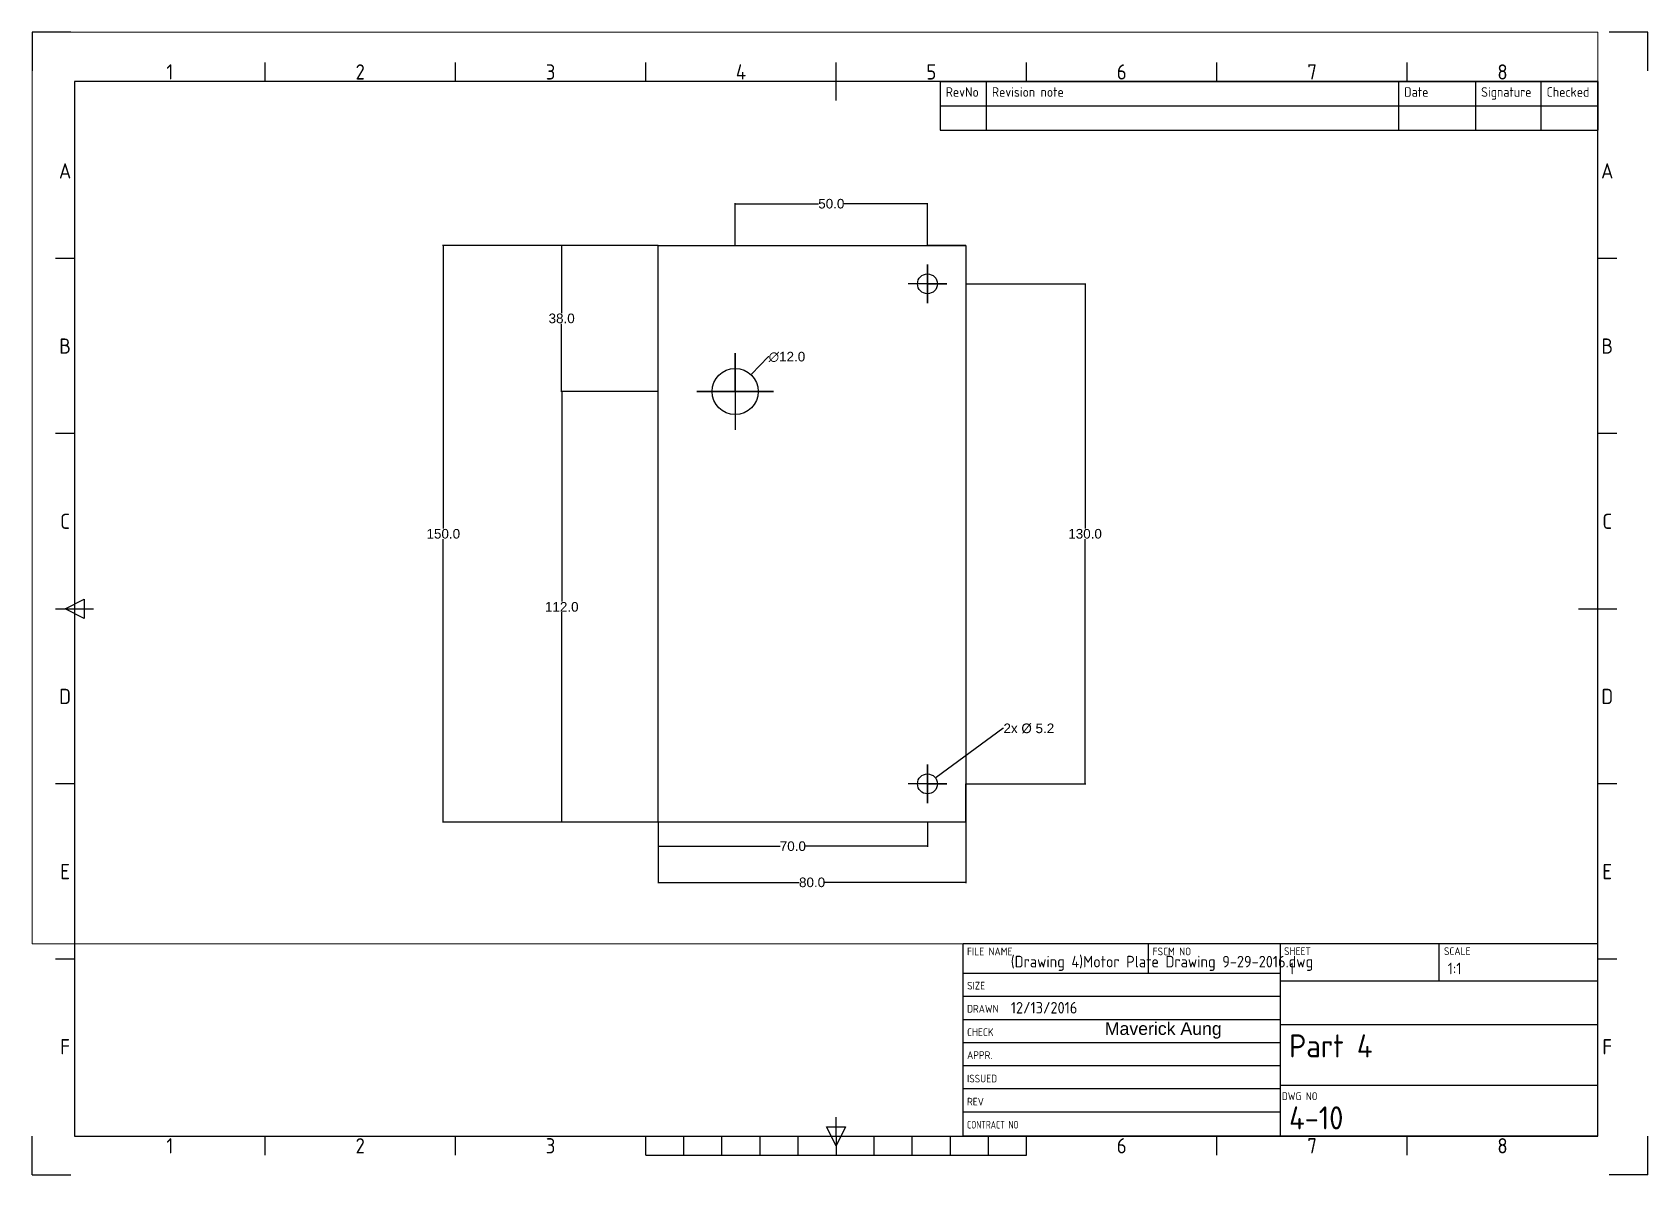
# Paper-space layout 'ISO A3 Title Block' of a CAD drawing. Header units: millimetres. Extents: x 0 to 420, y 0 to 297.
# The model-space entities are those that its viewports show. They can reach past a viewport. Long polylines and large blocks are cut down to what shows.
import ezdxf
from ezdxf.enums import TextEntityAlignment as Align

# ---------------------------------------------------------------- set-up
doc = ezdxf.new("R2010")
doc.units = ezdxf.units.MM
doc.header["$MEASUREMENT"] = 0
for name, color, linetype in [('Dimension', 10, 'Continuous'), ('Text', 58, 'Continuous'), ('Title Block', 7, 'Continuous')]:
    doc.layers.add(name, color=color, linetype=linetype)
doc.styles.add('ACISOTS', font='isocp.shx', dxfattribs={"height": 1})
doc.styles.add('ISO Proportional', font='isocp.shx')
doc.styles.get("Standard").update_dxf_attribs({"font": 'arial.ttf'})
doc.dimstyles.get("Standard").update_dxf_attribs({"dimtxt": 2.5, "dimasz": 0.18, "dimexe": 0.18, "dimexo": 0.0625, "dimgap": 0.09, "dimtad": 0, "dimtih": 1, "dimtoh": 1, "dimdec": 1, "dimzin": 0, "dimdsep": 46, "dimtxsty": 'Standard', "dimcen": 0.09, "dimadec": 0, "dimazin": 0, "dimtfac": 1, "dimtdec": 1, "dimtofl": 0, "dimtmove": 0, "dimatfit": 3, "dimfxl": 1, "dimtolj": 1, "dimtzin": 0, "dimarcsym": 0})

# ---------------------------------------------------------------- blocks, each defined once
blk = doc.blocks.new('*T11')
at = {"layer": 'Title Block', "color": 0, "lineweight": -2}
for p, q in [((0, 0), (12, 0)), ((0, 0), (0, -6.33)), ((12, 0), (119.19, 0)), ((12, 0), (12, -6.33)), ((119.19, 0), (139.19, 0)), ((119.19, 0), (119.19, -6.33)), ((139.19, 0), (156.21, 0)), ((139.19, 0), (139.19, -6.33)), ((156.21, 0), (171, 0)), ((156.21, 0), (156.21, -6.33)), ((171, 0), (171, -6.33)), ((0, -6.33), (12, -6.33)), ((0, -6.33), (0, -12.67)), ((12, -6.33), (119.19, -6.33)), ((12, -6.33), (12, -12.67)), ((119.19, -6.33), (139.19, -6.33)), ((119.19, -6.33), (119.19, -12.67)), ((139.19, -6.33), (156.21, -6.33)), ((139.19, -6.33), (139.19, -12.67)), ((156.21, -6.33), (171, -6.33)), ((156.21, -6.33), (156.21, -12.67)), ((171, -6.33), (171, -12.67)), ((0, -12.67), (12, -12.67)), ((12, -12.67), (119.19, -12.67)), ((119.19, -12.67), (139.19, -12.67)), ((139.19, -12.67), (156.21, -12.67)), ((156.21, -12.67), (171, -12.67))]:
    blk.add_line(p, q, dxfattribs=at)
at = {"layer": 'Title Block', "color": 0, "char_height": 2.5, "attachment_point": 1, "style": 'ISO Proportional'}
for s, insert, width in [('RevNo', (1.5, -1.5), 9), ('Revision note', (13.5, -1.5), 104.1871), ('Date', (120.69, -1.5), 17), ('Signature', (140.69, -1.5), 14.0204), ('Checked', (157.71, -1.5), 11.7925)]:
    blk.add_mtext(s, dxfattribs=dict(at, insert=insert, width=width))
blk = doc.blocks.new('Title Block')
at = {"layer": 'Title Block'}
for p, q in [((0, 297), (0, 287)), ((10, 297), (0, 297)), ((420, 297), (410, 297)), ((420, 287), (420, 297)), ((60.5, 284.23), (60.5, 289.18)), ((110, 284.23), (110, 289.18)), ((159.5, 284.23), (159.5, 289.18)), ((209, 279.28), (209, 289.18)), ((258.5, 284.23), (258.5, 289.18)), ((308, 284.23), (308, 289.18)), ((357.5, 284.23), (357.5, 289.18)), ((407, 284.23), (11, 284.23)), ((11, 284.23), (11, 10)), ((407, 10), (407, 284.23)), ((11, 238.19), (6.05, 238.19)), ((411.95, 238.19), (407, 238.19)), ((11, 192.66), (6.05, 192.66)), ((411.95, 192.66), (407, 192.66)), ((6.05, 147.12), (15.95, 147.12)), ((8.52, 147.12), (13.47, 149.59)), ((13.47, 144.64), (8.52, 147.12)), ((13.47, 149.59), (13.47, 144.64)), ((402.05, 147.12), (411.95, 147.12)), ((11, 101.58), (6.05, 101.58)), ((411.95, 101.58), (407, 101.58)), ((407, 60), (242, 60)), ((242, 10), (242, 60)), ((290.14, 60), (290.14, 52.38)), ((324.5, 10), (324.5, 60)), ((365.75, 50.35), (365.75, 60)), ((407, 10), (407, 60)), ((11, 56.03), (6.05, 56.03)), ((411.95, 56.03), (407, 56.03)), ((242, 52.38), (324.5, 52.38)), ((242, 46.38), (324.5, 46.38)), ((407, 50.35), (324.5, 50.35)), ((242, 40.38), (324.5, 40.38)), ((324.5, 39.01), (407, 39.01)), ((242, 34.38), (324.5, 34.38)), ((242, 28.38), (324.5, 28.38)), ((242, 22.38), (324.5, 22.38)), ((324.5, 23.29), (407, 23.29)), ((209, 10), (209, 14.95)), ((242, 16.38), (324.5, 16.38)), ((0, 0), (0, 10)), ((11, 10), (407, 10)), ((60.5, 5.05), (60.5, 10)), ((110, 5.05), (110, 10)), ((159.5, 5.05), (159.5, 10)), ((169.4, 5.05), (169.4, 10)), ((179.3, 5.05), (179.3, 10)), ((189.2, 5.05), (189.2, 10)), ((199.1, 5.05), (199.1, 10)), ((206.53, 12.47), (211.47, 12.47)), ((209, 7.52), (206.53, 12.47)), ((211.47, 12.47), (209, 7.52)), ((209, 10), (209, 5.05)), ((218.9, 5.05), (218.9, 10)), ((228.8, 5.05), (228.8, 10)), ((238.7, 5.05), (238.7, 10)), ((407, 10), (242, 10)), ((248.6, 5.05), (248.6, 10)), ((258.5, 5.05), (258.5, 10)), ((308, 5.05), (308, 10)), ((357.5, 5.05), (357.5, 10)), ((420, 0), (420, 10)), ((159.5, 5.05), (258.5, 5.05)), ((0, 0), (10, 0)), ((420, 0), (410, 0))]:
    blk.add_line(p, q, dxfattribs=at)
blk.add_blockref('*T11', (236, 284.23))
at = {"layer": 'Title Block', "style": 'ISO Proportional'}
for s, p in [('1', (35.75, 286.7)), ('2', (85.25, 286.7)), ('3', (134.75, 286.7)), ('4', (184.25, 286.7)), ('5', (233.75, 286.7)), ('6', (283.25, 286.7)), ('7', (332.75, 286.7)), ('8', (382.25, 286.7)), ('A', (8.52, 260.96)), ('A', (409.48, 260.96)), ('B', (8.52, 215.43)), ('B', (409.48, 215.43)), ('C', (8.52, 169.88)), ('C', (409.48, 169.88)), ('D', (8.52, 124.34)), ('D', (409.48, 124.34)), ('E', (8.52, 78.8)), ('E', (409.48, 78.8)), ('F', (8.52, 33.27)), ('F', (409.48, 33.27)), ('1', (35.75, 7.52)), ('2', (85.25, 7.52)), ('3', (134.75, 7.52)), ('6', (283.25, 7.52)), ('7', (332.75, 7.52)), ('8', (382.25, 7.52))]:
    blk.add_text(s, height=3.96, dxfattribs=at).set_placement(p, align=Align.MIDDLE)
at = {"layer": 'Title Block', "lineweight": 25, "style": 'ACISOTS'}
for s, p in [('FILE NAME', (243.03, 57.04)), ('FSCM NO', (291.3, 57.04)), ('SHEET', (325.45, 57.11)), ('SCALE', (367.03, 57.11)), ('SIZE', (243.03, 48.14)), ('DRAWN', (243.03, 42.14)), ('CHECK', (243.03, 36.05)), ('APPR.', (243.03, 30.08)), ('ISSUED', (243.03, 23.99)), ('REV', (243.03, 17.99))]:
    blk.add_text(s, height=2, dxfattribs=at).set_placement(p)
at = {"layer": 'Title Block', "lineweight": 25, "style": 'ACISOTS', "width": 0.683519}
blk.add_text('CONTRACT NO', height=2, dxfattribs=at).set_placement((243.03, 11.99))
at = {"layer": 'Title Block', "insert": (324.88, 21.41), "char_height": 2, "width": 8.8, "attachment_point": 1, "style": 'ACISOTS'}
blk.add_mtext('DWG NO', dxfattribs=at)
at = {"layer": 'Title Block', "lineweight": 35, "style": 'ACISOTS'}
for tag, p, height in [('FILE_NAME', (254.41, 53.9), 3), ('FSCM_NO', (293.68, 53.04), 3), ('SHEET', (326.77, 52.11), 3), ('SCALE', (368.02, 52.11), 3), ('SIZE', (254.7, 48.23), 3), ('DESIGN_ACTIVITY', (328.79, 43.14), 3.5), ('CHECK_DATE', (254.41, 41.9), 3), ('CHECK_DATE', (254.7, 36.14), 3), ('CHECKED_BY', (277.96, 36.14), 3), ('SHEETNAME', (326.77, 30.48), 6), ('APPROVAL_DATE', (254.7, 30.17), 3), ('APPROVED_BY', (277.96, 30.17), 3), ('ISSUE_DATE', (254.7, 24.08), 3), ('ISSUED_BY', (277.96, 24.08), 3), ('DRAWING_SUBTITLE', (328.79, 25.44), 3), ('REVISION', (254.7, 18.08), 3), ('SHEETNUMBER-NAME', (326.77, 11.76), 6), ('CONTRACT_NO', (254.7, 12.08), 3.5)]:
    blk.add_attdef(tag, p, '', height=height, dxfattribs=at)
blk = doc.blocks.new('*D5')
at = {"layer": 'Defpoints', "color": 0, "transparency": 16777216}
for p in [(248.4, 168.09), (328.4, 168.09), (328.4, 152.47)]:
    blk.add_point(p, dxfattribs=at)
at = {"layer": 'Dimension', "color": 0, "lineweight": -2, "transparency": 16777216}
for p, q in [((248.4, 168.03), (248.4, 152.29)), ((328.4, 168.03), (328.4, 152.29)), ((248.58, 152.47), (285.07, 152.47)), ((328.22, 152.47), (291.74, 152.47))]:
    blk.add_line(p, q, dxfattribs=at)
at = {"layer": 'Dimension', "color": 0, "transparency": 16777216}
for points in [[(248.58, 152.5), (248.58, 152.44), (248.4, 152.47)], [(328.22, 152.5), (328.22, 152.44), (328.4, 152.47)]]:
    blk.add_solid(points, dxfattribs=at)
at = {"layer": 'Dimension', "color": 0, "transparency": 16777216, "insert": (288.4, 152.47), "char_height": 2.5, "attachment_point": 5}
blk.add_mtext('\\A1;80.0', dxfattribs=at)
blk = doc.blocks.new('*D6')
at = {"layer": 'Defpoints', "color": 0, "transparency": 16777216}
for p in [(316.33, 176.57), (320.48, 179.61)]:
    blk.add_point(p, dxfattribs=at)
at = {"layer": 'Dimension', "color": 0, "lineweight": -2, "transparency": 16777216}
for p, q in [((338.03, 192.48), (320.63, 179.72)), ((338.21, 192.48), (338.03, 192.48)), ((318.31, 178.09), (318.49, 178.09)), ((318.4, 178), (318.4, 178.18))]:
    blk.add_line(p, q, dxfattribs=at)
at = {"layer": 'Dimension', "color": 0, "transparency": 16777216}
blk.add_solid([(320.61, 179.74), (320.64, 179.69), (320.48, 179.61)], dxfattribs=at)
at = {"layer": 'Dimension', "color": 0, "transparency": 16777216, "insert": (344.76, 192.48), "char_height": 2.5, "attachment_point": 5}
blk.add_mtext('\\A1;2x %%C 5.2', dxfattribs=at)
blk = doc.blocks.new('*D8')
at = {"layer": 'Defpoints', "color": 0, "transparency": 16777216}
for p in [(272.55, 284.43), (264.26, 275.75)]:
    blk.add_point(p, dxfattribs=at)
at = {"layer": 'Dimension', "color": 0, "lineweight": -2, "transparency": 16777216}
for p, q in [((276.99, 289.08), (272.67, 284.56)), ((277.17, 289.08), (276.99, 289.08)), ((268.31, 280.09), (268.49, 280.09)), ((268.4, 280), (268.4, 280.18))]:
    blk.add_line(p, q, dxfattribs=at)
at = {"layer": 'Dimension', "color": 0, "transparency": 16777216}
blk.add_solid([(272.65, 284.58), (272.69, 284.54), (272.55, 284.43)], dxfattribs=at)
at = {"layer": 'Dimension', "color": 0, "transparency": 16777216, "insert": (281.87, 289.08), "char_height": 2.5, "attachment_point": 5}
blk.add_mtext('\\A1;∅12.0', dxfattribs=at)
blk = doc.blocks.new('*D12')
at = {"layer": 'Defpoints', "color": 0, "transparency": 16777216}
for p in [(248.4, 168.09), (318.4, 168.09), (318.4, 161.88)]:
    blk.add_point(p, dxfattribs=at)
at = {"layer": 'Dimension', "color": 0, "lineweight": -2, "transparency": 16777216}
for p, q in [((248.4, 168.03), (248.4, 161.7)), ((318.4, 168.03), (318.4, 161.7)), ((248.58, 161.88), (280.08, 161.88)), ((318.22, 161.88), (286.73, 161.88))]:
    blk.add_line(p, q, dxfattribs=at)
at = {"layer": 'Dimension', "color": 0, "transparency": 16777216}
for points in [[(248.58, 161.91), (248.58, 161.85), (248.4, 161.88)], [(318.22, 161.91), (318.22, 161.85), (318.4, 161.88)]]:
    blk.add_solid(points, dxfattribs=at)
at = {"layer": 'Dimension', "color": 0, "transparency": 16777216, "insert": (283.4, 161.88), "char_height": 2.5, "attachment_point": 5}
blk.add_mtext('\\A1;70.0', dxfattribs=at)
blk = doc.blocks.new('*D13')
at = {"layer": 'Defpoints', "color": 0, "transparency": 16777216}
for p in [(223.32, 280.09), (248.4, 280.09), (248.4, 168.09)]:
    blk.add_point(p, dxfattribs=at)
at = {"layer": 'Dimension', "color": 0, "lineweight": -2, "transparency": 16777216}
for p, q in [((248.34, 280.09), (223.14, 280.09)), ((223.32, 279.91), (223.32, 225.46)), ((223.32, 168.27), (223.32, 222.72)), ((248.34, 168.09), (223.14, 168.09))]:
    blk.add_line(p, q, dxfattribs=at)
at = {"layer": 'Dimension', "color": 0, "transparency": 16777216}
for points in [[(223.29, 279.91), (223.35, 279.91), (223.32, 280.09)], [(223.29, 168.27), (223.35, 168.27), (223.32, 168.09)]]:
    blk.add_solid(points, dxfattribs=at)
at = {"layer": 'Dimension', "color": 0, "transparency": 16777216, "insert": (223.32, 224.09), "char_height": 2.5, "attachment_point": 5}
blk.add_mtext('\\A1;112.0', dxfattribs=at)
blk = doc.blocks.new('*D14')
at = {"layer": 'Defpoints', "color": 0, "transparency": 16777216}
for p in [(248.4, 318.09), (223.29, 280.09), (248.4, 280.09)]:
    blk.add_point(p, dxfattribs=at)
at = {"layer": 'Dimension', "color": 0, "lineweight": -2, "transparency": 16777216}
for p, q in [((248.34, 318.09), (223.11, 318.09)), ((223.29, 317.91), (223.29, 300.46)), ((223.29, 280.27), (223.29, 297.72)), ((248.34, 280.09), (223.11, 280.09))]:
    blk.add_line(p, q, dxfattribs=at)
at = {"layer": 'Dimension', "color": 0, "transparency": 16777216}
for points in [[(223.26, 317.91), (223.32, 317.91), (223.29, 318.09)], [(223.26, 280.27), (223.32, 280.27), (223.29, 280.09)]]:
    blk.add_solid(points, dxfattribs=at)
at = {"layer": 'Dimension', "color": 0, "transparency": 16777216, "insert": (223.29, 299.09), "char_height": 2.5, "attachment_point": 5}
blk.add_mtext('\\A1;38.0', dxfattribs=at)
blk = doc.blocks.new('*D17')
at = {"layer": 'Defpoints', "color": 0, "transparency": 16777216}
for p in [(248.4, 318.09), (192.52, 168.09), (248.4, 168.09)]:
    blk.add_point(p, dxfattribs=at)
at = {"layer": 'Dimension', "color": 0, "lineweight": -2, "transparency": 16777216}
for p, q in [((248.34, 318.09), (192.34, 318.09)), ((192.52, 317.91), (192.52, 244.46)), ((192.52, 168.27), (192.52, 241.72)), ((248.34, 168.09), (192.34, 168.09))]:
    blk.add_line(p, q, dxfattribs=at)
at = {"layer": 'Dimension', "color": 0, "transparency": 16777216}
for points in [[(192.49, 317.91), (192.55, 317.91), (192.52, 318.09)], [(192.49, 168.27), (192.55, 168.27), (192.52, 168.09)]]:
    blk.add_solid(points, dxfattribs=at)
at = {"layer": 'Dimension', "color": 0, "transparency": 16777216, "insert": (192.52, 243.09), "char_height": 2.5, "attachment_point": 5}
blk.add_mtext('\\A1;150.0', dxfattribs=at)
blk = doc.blocks.new('*D18')
at = {"layer": 'Defpoints', "color": 0, "transparency": 16777216}
for p in [(328.4, 308.09), (328.4, 178.09), (359.38, 178.09)]:
    blk.add_point(p, dxfattribs=at)
at = {"layer": 'Dimension', "color": 0, "lineweight": -2, "transparency": 16777216}
for p, q in [((328.47, 308.09), (359.56, 308.09)), ((359.38, 307.91), (359.38, 244.46)), ((359.38, 178.27), (359.38, 241.72)), ((328.47, 178.09), (359.56, 178.09))]:
    blk.add_line(p, q, dxfattribs=at)
at = {"layer": 'Dimension', "color": 0, "transparency": 16777216}
for points in [[(359.35, 307.91), (359.41, 307.91), (359.38, 308.09)], [(359.35, 178.27), (359.41, 178.27), (359.38, 178.09)]]:
    blk.add_solid(points, dxfattribs=at)
at = {"layer": 'Dimension', "color": 0, "transparency": 16777216, "insert": (359.38, 243.09), "char_height": 2.5, "attachment_point": 5}
blk.add_mtext('\\A1;130.0', dxfattribs=at)
blk = doc.blocks.new('*D22')
at = {"layer": 'Defpoints', "color": 0, "transparency": 16777216}
for p in [(318.4, 328.91), (268.4, 318.09), (318.4, 318.09)]:
    blk.add_point(p, dxfattribs=at)
at = {"layer": 'Dimension', "color": 0, "lineweight": -2, "transparency": 16777216}
for p, q in [((268.4, 318.15), (268.4, 329.09)), ((268.58, 328.91), (290.07, 328.91)), ((318.22, 328.91), (296.74, 328.91)), ((318.4, 318.15), (318.4, 329.09))]:
    blk.add_line(p, q, dxfattribs=at)
at = {"layer": 'Dimension', "color": 0, "transparency": 16777216}
for points in [[(268.58, 328.94), (268.58, 328.88), (268.4, 328.91)], [(318.22, 328.94), (318.22, 328.88), (318.4, 328.91)]]:
    blk.add_solid(points, dxfattribs=at)
at = {"layer": 'Dimension', "color": 0, "transparency": 16777216, "insert": (293.4, 328.91), "char_height": 2.5, "attachment_point": 5}
blk.add_mtext('\\A1;50.0', dxfattribs=at)

msp = doc.modelspace()

# ---------------------------------------------------------------- linework, layer by layer
for p, q in [((248.4, 168.09), (248.4, 318.09)), ((248.4, 318.09), (328.4, 318.09)), ((248.4, 318.09), (268.4, 318.09)), ((328.4, 318.09), (318.4, 318.09)), ((328.4, 318.09), (328.4, 168.09)), ((328.4, 318.09), (328.4, 308.09)), ((318.4, 303.09), (318.4, 313.09)), ((318.4, 313.09), (318.4, 308.09)), ((323.4, 308.09), (313.4, 308.09)), ((318.4, 308.09), (318.4, 303.09)), ((318.4, 308.09), (323.4, 308.09)), ((268.4, 280.09), (268.4, 290.09)), ((268.4, 290.09), (268.4, 270.09)), ((278.4, 280.09), (258.4, 280.09)), ((258.4, 280.09), (268.4, 280.09)), ((268.4, 280.09), (278.4, 280.09)), ((318.4, 178.09), (318.4, 183.09)), ((318.4, 183.09), (318.4, 173.09)), ((323.4, 178.09), (313.4, 178.09)), ((318.4, 173.09), (318.4, 178.09)), ((318.4, 178.09), (323.4, 178.09)), ((328.4, 168.09), (328.4, 178.09)), ((328.4, 168.09), (248.4, 168.09)), ((328.4, 168.09), (318.4, 168.09))]:
    msp.add_line(p, q)
for centre, radius in [((318.4, 308.09), 2.58), ((268.4, 280.09), 6), ((318.4, 178.09), 2.58)]:
    msp.add_circle(centre, radius)

# ---------------------------------------------------------------- dimensions: what is measured, and where the dimension line sits
at = {"layer": 'Dimension'}
for base, p1, p2, picture, middle in [((318.4, 328.91), (268.4, 318.09), (318.4, 318.09), '*D22', (293.4, 328.91)), ((318.4, 161.88), (248.4, 168.09), (318.4, 168.09), '*D12', (283.4, 161.88))]:
    dim = msp.add_linear_dim(base=base, p1=p1, p2=p2, dimstyle='Standard', dxfattribs=at)
    dim.commit()
    dim.dimension.update_dxf_attribs({"geometry": picture, "text_midpoint": middle})
for base, p1, p2, picture, middle in [((192.52, 168.09), (248.4, 318.09), (248.4, 168.09), '*D17', (192.52, 243.09)), ((223.29, 280.09), (248.4, 318.09), (248.4, 280.09), '*D14', (223.29, 299.09)), ((223.32, 280.09), (248.4, 168.09), (248.4, 280.09), '*D13', (223.32, 224.09))]:
    dim = msp.add_linear_dim(base=base, p1=p1, p2=p2, angle=90, dimstyle='Standard', dxfattribs=at)
    dim.commit()
    dim.dimension.update_dxf_attribs({"geometry": picture, "text_midpoint": middle})
dim = msp.add_linear_dim(base=(359.38, 178.09), p1=(328.4, 308.09), p2=(328.4, 178.09), angle=90, dimstyle='Standard', dxfattribs=at)
dim.commit()
dim.dimension.update_dxf_attribs({"geometry": '*D18', "text_midpoint": (359.38, 243.09), "dimtype": 160})
dim = msp.add_diameter_dim_2p(p1=(264.26, 275.75), p2=(272.55, 284.43), dimstyle='Standard', dxfattribs=at)
dim.commit()
dim.dimension.update_dxf_attribs({"geometry": '*D8', "text_midpoint": (281.87, 289.08), "dimtype": 163})
dim = msp.add_diameter_dim_2p(p1=(316.33, 176.57), p2=(320.48, 179.61), text='2x %%C 5.2', dimstyle='Standard', dxfattribs=at)
dim.commit()
dim.dimension.update_dxf_attribs({"geometry": '*D6', "text_midpoint": (344.76, 192.48), "dimtype": 163})
dim = msp.add_linear_dim(base=(328.4, 152.47), p1=(248.4, 168.09), p2=(328.4, 168.09), dimstyle='Standard', dxfattribs=at)
dim.commit()
dim.dimension.update_dxf_attribs({"geometry": '*D5', "text_midpoint": (288.4, 152.47), "dimtype": 160})

psp = doc.layouts.new('ISO A3 Title Block')

# ---------------------------------------------------------------- block references
ref = psp.add_blockref('Title Block', (0, 0))
ref.add_attrib('SHEETNAME', 'Part 4', (326.77, 30.48), dxfattribs={"layer": 'Title Block', "lineweight": 35, "height": 6, "style": 'ACISOTS'})
ref.add_attrib('SHEETNUMBER-NAME', '4-10', (326.77, 11.76), dxfattribs={"layer": 'Title Block', "lineweight": 35, "height": 6, "style": 'ACISOTS'})
ref.add_attrib('SCALE', '1:1', (368.02, 52.11), dxfattribs={"layer": 'Title Block', "lineweight": 35, "height": 3, "style": 'ACISOTS'})
ref.add_attrib('SHEET', '1', (326.77, 52.11), dxfattribs={"layer": 'Title Block', "lineweight": 35, "height": 3, "style": 'ACISOTS'})
ref.add_attrib('FILE_NAME', '(Drawing 4)Motor Plate Drawing 9-29-2016.dwg', (254.41, 53.9), dxfattribs={"layer": 'Title Block', "lineweight": 35, "height": 3, "style": 'ACISOTS'})
ref.add_attrib('CHECK_DATE', '12/13/2016', (254.41, 41.9), dxfattribs={"layer": 'Title Block', "lineweight": 35, "height": 3, "style": 'ACISOTS'})

# ---------------------------------------------------------------- texts
at = {"layer": 'Text'}
psp.add_text('Maverick Aung', height=3.2893, dxfattribs=at).set_placement((278.85, 36.34))

# ---------------------------------------------------------------- viewports
at = {"layer": '0'}
psp.add_viewport(center=(203.5, 178.5), size=(407, 237), view_center_point=(289.16, 254.98), view_height=237, dxfattribs=at)

doc.saveas('drawing.dxf')
